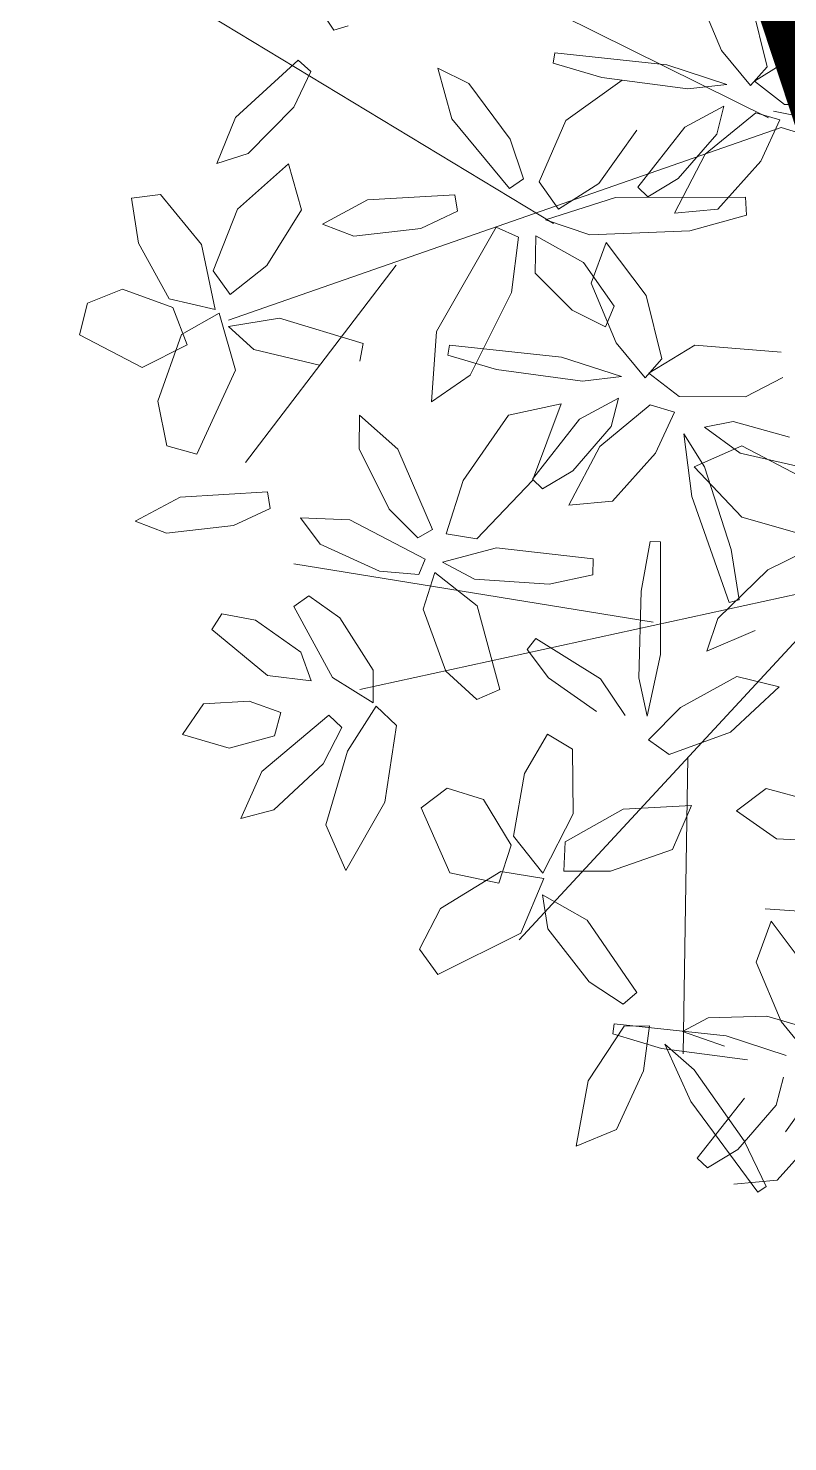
# Model space of a CAD drawing. Header units: inches. Extents: x 218980 to 233865, y 587194 to 599270.
# Drawn here: x 218990.63 to 218993.93, y 587427.86 to 587434.01 of the extents above; entities that cross this region are included whole.
import ezdxf

# ---------------------------------------------------------------- set-up
doc = ezdxf.new("R2010")
doc.units = ezdxf.units.IN
doc.header["$MEASUREMENT"] = 0
doc.linetypes.add('01', pattern=[0])
doc.layers.get('0').update_dxf_attribs({"lineweight": 0})
doc.layers.add('Planning Boundary', color=222, linetype='01', lineweight=0)
doc.layers.add('Proposed Urban Design', color=250, linetype='Continuous', lineweight=0)

# ---------------------------------------------------------------- blocks, each defined once
blk = doc.blocks.new('tree2')
at = {"color": 44}
for p, q in [((325195.5435, 3048393.2831), (325193.4217, 3048394.3377)), ((325194.6093, 3048392.8247), (325193.1144, 3048393.7294)), ((325195.566, 3048393.3127), (325196.3806, 3048393.1483)), ((325195.5982, 3048393.241), (325193.1963, 3048392.4034)), ((325197.4447, 3048392.6847), (325195.5982, 3048393.241)), ((325193.9249, 3048392.643), (325193.2711, 3048391.7848)), ((325197.3163, 3048391.5736), (325193.7676, 3048390.7982)), ((325195.0431, 3048391.0902), (325193.4813, 3048391.3439)), ((325195.9072, 3048391.2736), (325194.4594, 3048389.7096)), ((325197.2803, 3048391.2113), (325195.6173, 3048388.8744)), ((325195.1933, 3048390.5024), (325195.173, 3048389.2128))]:
    blk.add_line(p, q, dxfattribs=at)
at = {"color": 60}
for p, q in [((325195.2317, 3048393.8348), (325195.3398, 3048393.576)), ((325193.6544, 3048393.6654), (325193.5737, 3048393.7872)), ((325195.5387, 3048393.5058), (325195.4704, 3048393.7813)), ((325193.717, 3048393.6834), (325193.6544, 3048393.6654)), ((325194.6151, 3048393.5663), (325194.6083, 3048393.5221)), ((325195.102, 3048393.5139), (325194.6151, 3048393.5663)), ((325195.3398, 3048393.576), (325195.4655, 3048393.4241)), ((325195.4823, 3048393.4436), (325195.6813, 3048393.5662)), ((325193.2272, 3048393.2855), (325193.4994, 3048393.534)), ((325193.4994, 3048393.534), (325193.5538, 3048393.4851)), ((325194.6083, 3048393.5221), (325194.8199, 3048393.4593)), ((325195.3626, 3048393.4287), (325195.102, 3048393.5139)), ((325195.4655, 3048393.4241), (325195.5387, 3048393.5058)), ((325193.5538, 3048393.4851), (325193.4808, 3048393.3303)), ((325194.1064, 3048393.4997), (325194.1678, 3048393.2798)), ((325194.2407, 3048393.4326), (325194.1064, 3048393.4997)), ((325194.6634, 3048393.2717), (325194.9078, 3048393.4475)), ((325194.8199, 3048393.4593), (325195.1937, 3048393.4094)), ((325195.614, 3048393.3419), (325195.4823, 3048393.4436)), ((325194.4206, 3048393.1903), (325194.2407, 3048393.4326)), ((325195.1937, 3048393.4094), (325195.3626, 3048393.4287)), ((325193.4808, 3048393.3303), (325193.2826, 3048393.1282)), ((325195.3503, 3048393.3344), (325195.1804, 3048393.2435)), ((325195.3187, 3048393.212), (325195.3503, 3048393.3344)), ((325195.9021, 3048393.3415), (325195.614, 3048393.3419)), ((325194.1678, 3048393.2798), (325194.418, 3048392.9769)), ((325194.5476, 3048393.005), (325194.6634, 3048393.2717)), ((325195.4881, 3048393.3058), (325195.2689, 3048393.1256)), ((325195.5934, 3048393.2748), (325195.4881, 3048393.3058)), ((325195.5104, 3048393.096), (325195.5934, 3048393.2748)), ((325194.971, 3048393.2299), (325194.8067, 3048392.9975)), ((325195.1804, 3048393.2435), (325194.9756, 3048392.9824)), ((325195.1513, 3048393.0197), (325195.3187, 3048393.212)), ((325194.4784, 3048393.0181), (325194.4206, 3048393.1903)), ((325195.2689, 3048393.1256), (325195.1347, 3048392.8692)), ((325195.3232, 3048392.8871), (325195.5104, 3048393.096)), ((325194.418, 3048392.9769), (325194.4784, 3048393.0181)), ((325195.02, 3048392.9405), (325195.1513, 3048393.0197)), ((325194.6315, 3048392.887), (325194.5476, 3048393.005)), ((325194.8067, 3048392.9975), (325194.6315, 3048392.887)), ((325194.9756, 3048392.9824), (325195.02, 3048392.9405)), ((325193.6051, 3048392.8218), (325193.8009, 3048392.9265)), ((325193.8009, 3048392.9265), (325194.1811, 3048392.9495)), ((325194.1811, 3048392.9495), (325194.1924, 3048392.8772)), ((325194.5739, 3048392.8396), (325194.8792, 3048392.9379)), ((325194.8792, 3048392.9379), (325195.4433, 3048392.9381)), ((325195.4433, 3048392.9381), (325195.4486, 3048392.861)), ((325194.1924, 3048392.8772), (325194.0327, 3048392.8024)), ((325194.7674, 3048392.7754), (325194.5739, 3048392.8396)), ((325195.1347, 3048392.8692), (325195.3232, 3048392.8871)), ((325195.4486, 3048392.861), (325195.2012, 3048392.792)), ((325194.0327, 3048392.8024), (325193.742, 3048392.7692)), ((325194.1004, 3048392.3547), (325194.3603, 3048392.8078)), ((325194.3603, 3048392.8078), (325194.4568, 3048392.7646)), ((325194.5329, 3048392.77), (325194.5303, 3048392.608)), ((325194.7391, 3048392.6541), (325194.5329, 3048392.77)), ((325195.2012, 3048392.792), (325194.7674, 3048392.7754)), ((325194.4568, 3048392.7646), (325194.427, 3048392.5236)), ((325194.8385, 3048392.7422), (325194.7735, 3048392.5644)), ((325195.0123, 3048392.5108), (325194.8385, 3048392.7422)), ((325194.8723, 3048392.4654), (325194.7391, 3048392.6541)), ((325194.5303, 3048392.608), (325194.691, 3048392.4468)), ((325194.427, 3048392.5236), (325194.2473, 3048392.165)), ((325194.7735, 3048392.5644), (325194.8817, 3048392.3055)), ((325194.8358, 3048392.3751), (325194.8723, 3048392.4654)), ((325194.691, 3048392.4468), (325194.8358, 3048392.3751)), ((325194.6439, 3048392.2434), (325194.157, 3048392.2958)), ((325194.9045, 3048392.1582), (325194.6439, 3048392.2434)), ((325194.7356, 3048392.139), (325194.9045, 3048392.1582)), ((325194.8922, 3048392.064), (325194.7223, 3048391.973))]:
    blk.add_line(p, q, dxfattribs=at)
at = {"color": 62}
for p, q in [((325193.146, 3048393.0857), (325193.2272, 3048393.2855)), ((325193.2826, 3048393.1282), (325193.146, 3048393.0857)), ((325193.2359, 3048392.8867), (325193.4579, 3048393.084)), ((325193.4579, 3048393.084), (325193.5134, 3048392.8835)), ((325192.7757, 3048392.9347), (325192.9013, 3048392.9509)), ((325192.8054, 3048392.739), (325192.7757, 3048392.9347)), ((325192.9013, 3048392.9509), (325193.0795, 3048392.7334)), ((325193.1294, 3048392.6178), (325193.2359, 3048392.8867)), ((325193.5134, 3048392.8835), (325193.3633, 3048392.6416)), ((325193.742, 3048392.7692), (325193.6051, 3048392.8218)), ((325192.9387, 3048392.4968), (325192.8054, 3048392.739)), ((325193.0795, 3048392.7334), (325193.1388, 3048392.4505)), ((325193.2044, 3048392.515), (325193.1294, 3048392.6178)), ((325193.3633, 3048392.6416), (325193.2044, 3048392.515)), ((325192.5834, 3048392.4783), (325192.7366, 3048392.5385)), ((325192.7366, 3048392.5385), (325192.9547, 3048392.459)), ((325192.5486, 3048392.3402), (325192.5834, 3048392.4783)), ((325193.1388, 3048392.4505), (325192.9387, 3048392.4968)), ((325195.0806, 3048392.2353), (325195.0123, 3048392.5108)), ((325192.9547, 3048392.459), (325193.0174, 3048392.2964)), ((325192.9917, 3048392.3415), (325193.1563, 3048392.4344)), ((325193.1563, 3048392.4344), (325193.2276, 3048392.187)), ((325193.1972, 3048392.3761), (325193.4177, 3048392.412)), ((325193.4177, 3048392.412), (325193.7826, 3048392.3021)), ((325192.822, 3048392.1987), (325192.5486, 3048392.3402)), ((325192.8889, 3048392.052), (325192.9917, 3048392.3415)), ((325193.3072, 3048392.276), (325193.1972, 3048392.3761)), ((325194.0797, 3048392.0491), (325194.1004, 3048392.3547)), ((325193.0174, 3048392.2964), (325192.822, 3048392.1987)), ((325193.5917, 3048392.2076), (325193.3072, 3048392.276)), ((325193.7826, 3048392.3021), (325193.7679, 3048392.2263)), ((325194.157, 3048392.2958), (325194.1502, 3048392.2517)), ((325194.8817, 3048392.3055), (325195.0074, 3048392.1536)), ((325195.0242, 3048392.1732), (325195.2232, 3048392.2957)), ((325195.2232, 3048392.2957), (325195.5988, 3048392.2648)), ((325194.1502, 3048392.2517), (325194.3617, 3048392.1888)), ((325195.0074, 3048392.1536), (325195.0806, 3048392.2353)), ((325193.2276, 3048392.187), (325193.0584, 3048391.8214)), ((325194.2473, 3048392.165), (325194.0797, 3048392.0491)), ((325194.3617, 3048392.1888), (325194.7356, 3048392.139)), ((325195.1559, 3048392.0714), (325195.0242, 3048392.1732)), ((325195.6057, 3048392.1551), (325195.444, 3048392.071)), ((325192.9289, 3048391.8569), (325192.8889, 3048392.052)), ((325194.6428, 3048392.0403), (325194.4143, 3048391.9905)), ((325194.5175, 3048391.7063), (325194.6428, 3048392.0403)), ((325195.03, 3048392.0354), (325194.8108, 3048391.8551)), ((325194.8605, 3048391.9415), (325194.8922, 3048392.064)), ((325195.1353, 3048392.0044), (325195.03, 3048392.0354)), ((325195.444, 3048392.071), (325195.1559, 3048392.0714)), ((325193.764, 3048391.8441), (325193.7665, 3048391.9907)), ((325193.7665, 3048391.9907), (325193.932, 3048391.8426)), ((325194.4143, 3048391.9905), (325194.2168, 3048391.7068)), ((325194.7223, 3048391.973), (325194.5175, 3048391.7119)), ((325195.0523, 3048391.8256), (325195.1353, 3048392.0044)), ((325194.6931, 3048391.7492), (325194.8605, 3048391.9415)), ((325195.1754, 3048391.9095), (325195.2106, 3048391.6376)), ((325195.2654, 3048391.7654), (325195.1754, 3048391.9095)), ((325195.3899, 3048391.9631), (325195.2658, 3048391.939)), ((325195.2658, 3048391.939), (325195.421, 3048391.8248)), ((325195.6355, 3048391.8947), (325195.3899, 3048391.9631)), ((325193.0584, 3048391.8214), (325192.9289, 3048391.8569)), ((325194.8108, 3048391.8551), (325194.6766, 3048391.5987)), ((325195.221, 3048391.7663), (325195.4283, 3048391.8578)), ((325195.4283, 3048391.8578), (325195.6804, 3048391.7257)), ((325193.8947, 3048391.5823), (325193.764, 3048391.8441)), ((325193.932, 3048391.8426), (325194.0838, 3048391.4933)), ((325194.8651, 3048391.6166), (325195.0523, 3048391.8256)), ((325195.421, 3048391.8248), (325195.7448, 3048391.7522)), ((325194.5619, 3048391.67), (325194.6931, 3048391.7492)), ((325195.4277, 3048391.5474), (325195.221, 3048391.7663)), ((325195.3813, 3048391.4064), (325195.2654, 3048391.7654)), ((325194.2168, 3048391.7068), (325194.1424, 3048391.4754)), ((325194.2762, 3048391.453), (325194.5175, 3048391.7063)), ((325194.5175, 3048391.7119), (325194.5619, 3048391.67)), ((325192.7906, 3048391.5297), (325192.9864, 3048391.6344)), ((325192.9864, 3048391.6344), (325193.3666, 3048391.6574)), ((325193.3666, 3048391.6574), (325193.3779, 3048391.5851)), ((325194.6766, 3048391.5987), (325194.8651, 3048391.6166)), ((325195.2106, 3048391.6376), (325195.3728, 3048391.1756)), ((325193.3779, 3048391.5851), (325193.2182, 3048391.5103)), ((325193.5089, 3048391.5436), (325193.7244, 3048391.5357)), ((325193.5957, 3048391.4298), (325193.5089, 3048391.5436)), ((325194.0198, 3048391.4579), (325193.8947, 3048391.5823)), ((325195.7074, 3048391.4679), (325195.4277, 3048391.5474)), ((325192.9275, 3048391.4771), (325192.7906, 3048391.5297)), ((325193.2182, 3048391.5103), (325192.9275, 3048391.4771)), ((325194.0838, 3048391.4933), (325194.0198, 3048391.4579)), ((325194.1424, 3048391.4754), (325194.2762, 3048391.453)), ((325195.03, 3048391.4418), (325194.9897, 3048391.2248)), ((325195.0746, 3048391.4397), (325195.03, 3048391.4418)), ((325195.0738, 3048390.9501), (325195.0746, 3048391.4397)), ((325194.1268, 3048391.3518), (325194.3621, 3048391.4133)), ((325194.3621, 3048391.4133), (325194.7824, 3048391.3655)), ((325194.7824, 3048391.3655), (325194.7802, 3048391.2965)), ((325195.4156, 3048391.1884), (325195.3813, 3048391.4064)), ((325194.2658, 3048391.2783), (325194.1268, 3048391.3518)), ((325194.7802, 3048391.2965), (325194.5903, 3048391.2562)), ((325195.5406, 3048391.3175), (325195.3243, 3048391.107)), ((325194.5903, 3048391.2562), (325194.2658, 3048391.2783)), ((325194.9897, 3048391.2248), (325194.9796, 3048390.8478)), ((325195.3728, 3048391.1756), (325195.4156, 3048391.1884)), ((325193.1239, 3048391.0582), (325193.1672, 3048391.1271)), ((325193.1672, 3048391.1271), (325193.3143, 3048391.0993)), ((325195.3243, 3048391.107), (325195.2756, 3048390.965)), ((325194.8131, 3048390.8435), (325194.5319, 3048391.0197)), ((325195.0165, 3048390.6819), (325195.0738, 3048390.9501)), ((325194.9796, 3048390.8478), (325195.0165, 3048390.6819)), ((325192.9969, 3048390.6016), (325193.0882, 3048390.7356))]:
    blk.add_line(p, q, dxfattribs=at)
at = {"color": 64}
for p, q in [((325193.7244, 3048391.5357), (325194.0512, 3048391.3651)), ((325193.8534, 3048391.3128), (325193.5957, 3048391.4298)), ((325194.0512, 3048391.3651), (325194.0238, 3048391.2972)), ((325195.7035, 3048391.3977), (325195.5406, 3048391.3175)), ((325194.0238, 3048391.2972), (325193.8534, 3048391.3128)), ((325194.043, 3048391.1478), (325194.0935, 3048391.3064)), ((325194.0935, 3048391.3064), (325194.2768, 3048391.1614)), ((325193.4799, 3048391.158), (325193.5464, 3048391.205)), ((325193.5464, 3048391.205), (325193.6809, 3048391.1093)), ((325193.6482, 3048390.8501), (325193.4799, 3048391.158)), ((325193.6809, 3048391.1093), (325193.8249, 3048390.8819)), ((325194.1413, 3048390.877), (325194.043, 3048391.1478)), ((325194.2768, 3048391.1614), (325194.3764, 3048390.7979)), ((325193.3663, 3048390.8582), (325193.1239, 3048391.0582)), ((325193.3143, 3048391.0993), (325193.5104, 3048390.9598)), ((325195.2756, 3048390.965), (325195.4855, 3048391.055)), ((325194.5319, 3048391.0197), (325194.4949, 3048390.9711)), ((325193.5104, 3048390.9598), (325193.5555, 3048390.8354)), ((325194.4949, 3048390.9711), (325194.5875, 3048390.849)), ((325193.8249, 3048390.8819), (325193.8259, 3048390.7396)), ((325194.2758, 3048390.7539), (325194.1413, 3048390.877)), ((325193.5555, 3048390.8354), (325193.3663, 3048390.8582)), ((325193.8259, 3048390.7396), (325193.6482, 3048390.8501)), ((325194.5875, 3048390.849), (325194.7964, 3048390.7028)), ((325194.9215, 3048390.6842), (325194.8131, 3048390.8435)), ((325195.4066, 3048390.8549), (325195.1606, 3048390.7201)), ((325195.3785, 3048390.6119), (325195.5904, 3048390.809)), ((325195.5904, 3048390.809), (325195.4066, 3048390.8549)), ((325193.0882, 3048390.7356), (325193.287, 3048390.7469)), ((325193.287, 3048390.7469), (325193.424, 3048390.6971)), ((325194.3764, 3048390.7979), (325194.2758, 3048390.7539)), ((325193.3412, 3048390.4413), (325193.6333, 3048390.6861)), ((325193.424, 3048390.6971), (325193.3962, 3048390.5963)), ((325193.6333, 3048390.6861), (325193.6886, 3048390.6322)), ((325193.7142, 3048390.5289), (325193.8384, 3048390.7258)), ((325193.8384, 3048390.7258), (325193.9262, 3048390.6412)), ((325195.1606, 3048390.7201), (325195.0228, 3048390.5791)), ((325193.6886, 3048390.6322), (325193.6075, 3048390.4746)), ((325193.9262, 3048390.6412), (325193.8762, 3048390.3082)), ((325193.1998, 3048390.542), (325192.9969, 3048390.6016)), ((325193.3962, 3048390.5963), (325193.1998, 3048390.542)), ((325194.4839, 3048390.4327), (325194.5834, 3048390.6039)), ((325194.5834, 3048390.6039), (325194.6915, 3048390.5377)), ((325195.0228, 3048390.5791), (325195.1118, 3048390.5149)), ((325195.1118, 3048390.5149), (325195.3785, 3048390.6119)), ((325193.619, 3048390.2094), (325193.7142, 3048390.5289)), ((325194.6915, 3048390.5377), (325194.6941, 3048390.2566)), ((325193.2502, 3048390.2373), (325193.3412, 3048390.4413)), ((325193.6075, 3048390.4746), (325193.3942, 3048390.2744)), ((325194.4361, 3048390.1604), (325194.4839, 3048390.4327)), ((325194.034, 3048390.2828), (325194.1476, 3048390.3687)), ((325194.1476, 3048390.3687), (325194.3047, 3048390.3196)), ((325194.3047, 3048390.3196), (325194.4249, 3048390.1209)), ((325195.4048, 3048390.2697), (325195.5339, 3048390.3677)), ((325195.5339, 3048390.3677), (325195.726, 3048390.3153)), ((325193.3942, 3048390.2744), (325193.2502, 3048390.2373)), ((325193.8762, 3048390.3082), (325193.7065, 3048390.0109)), ((325194.1583, 3048390.0012), (325194.034, 3048390.2828)), ((325194.6941, 3048390.2566), (325194.5629, 3048389.999)), ((325194.6605, 3048390.1353), (325194.912, 3048390.2781)), ((325194.912, 3048390.2781), (325195.2086, 3048390.2928)), ((325195.2086, 3048390.2928), (325195.1262, 3048390.1017)), ((325195.5782, 3048390.1487), (325195.4048, 3048390.2697)), ((325193.7065, 3048390.0109), (325193.619, 3048390.2094)), ((325194.5629, 3048389.999), (325194.4361, 3048390.1604)), ((325194.6545, 3048390.0082), (325194.6605, 3048390.1353)), ((325195.7817, 3048390.1379), (325195.5782, 3048390.1487)), ((325194.4249, 3048390.1209), (325194.3718, 3048389.9549)), ((325195.1262, 3048390.1017), (325194.8577, 3048390.0073)), ((325194.1186, 3048389.845), (325194.38, 3048390.0062)), ((325194.3718, 3048389.9549), (325194.1583, 3048390.0012)), ((325194.38, 3048390.0062), (325194.5666, 3048389.9755)), ((325194.8577, 3048390.0073), (325194.6545, 3048390.0082)), ((325194.5666, 3048389.9755), (325194.4671, 3048389.7379)), ((325194.5619, 3048389.9044), (325194.7562, 3048389.7942)), ((325194.5849, 3048389.7575), (325194.5619, 3048389.9044)), ((325194.0275, 3048389.6679), (325194.1186, 3048389.845)), ((325195.6777, 3048389.8332), (325195.5293, 3048389.8437)), ((325195.5552, 3048389.7903), (325195.4902, 3048389.6124)), ((325195.7289, 3048389.5589), (325195.5552, 3048389.7903)), ((325194.4671, 3048389.7379), (325194.1061, 3048389.5591)), ((325194.1061, 3048389.5591), (325194.0275, 3048389.6679))]:
    blk.add_line(p, q, dxfattribs=at)
at = {"color": 66}
for p, q in [((325194.7637, 3048389.5259), (325194.5849, 3048389.7575)), ((325194.7562, 3048389.7942), (325194.9718, 3048389.48)), ((325195.4902, 3048389.6124), (325195.5983, 3048389.3536)), ((325194.9128, 3048389.4301), (325194.7637, 3048389.5259)), ((325194.9718, 3048389.48), (325194.9128, 3048389.4301)), ((325194.917, 3048389.3334), (325194.7603, 3048389.0967)), ((325194.8737, 3048389.3439), (325194.8669, 3048389.2997)), ((325195.3605, 3048389.2915), (325194.8737, 3048389.3439)), ((325195.0267, 3048389.3347), (325194.917, 3048389.3334)), ((325194.9999, 3048389.1394), (325195.0267, 3048389.3347)), ((325195.2822, 3048389.3701), (325195.1707, 3048389.3106)), ((325195.5371, 3048389.3769), (325195.2822, 3048389.3701)), ((325195.6842, 3048389.3338), (325195.5371, 3048389.3769)), ((325194.8669, 3048389.2997), (325195.0784, 3048389.2368)), ((325195.1707, 3048389.3106), (325195.3526, 3048389.247)), ((325195.0784, 3048389.2368), (325195.4523, 3048389.187)), ((325195.0929, 3048389.2559), (325195.2064, 3048389.0063)), ((325195.2213, 3048389.1445), (325195.0929, 3048389.2559)), ((325194.7603, 3048389.0967), (325194.7074, 3048388.8122)), ((325194.8824, 3048388.8847), (325194.9999, 3048389.1394)), ((325195.439, 3048389.021), (325195.2342, 3048388.76)), ((325194.7074, 3048388.8122), (325194.8824, 3048388.8847))]:
    blk.add_line(p, q, dxfattribs=at)
at = {"color": 68}
for p, q in [((325195.5983, 3048389.3536), (325195.724, 3048389.2017)), ((325195.6211, 3048389.2063), (325195.3605, 3048389.2915)), ((325195.4375, 3048388.8355), (325195.2213, 3048389.1445)), ((325195.5772, 3048388.9896), (325195.6088, 3048389.112)), ((325195.2064, 3048389.0063), (325195.4972, 3048388.6123)), ((325195.4098, 3048388.7973), (325195.5772, 3048388.9896)), ((325195.5343, 3048388.6372), (325195.4375, 3048388.8355)), ((325195.5818, 3048388.6646), (325195.7689, 3048388.8736)), ((325195.2786, 3048388.7181), (325195.4098, 3048388.7973)), ((325195.2342, 3048388.76), (325195.2786, 3048388.7181)), ((325195.3932, 3048388.6468), (325195.5818, 3048388.6646)), ((325195.4972, 3048388.6123), (325195.5343, 3048388.6372))]:
    blk.add_line(p, q, dxfattribs=at)

msp = doc.modelspace()

# ---------------------------------------------------------------- linework, layer by layer
at = {"layer": 'Planning Boundary', "lineweight": 5, "const_width": 1}
msp.add_lwpolyline([(219180.0987, 587615.2057), (219179.4799, 587586.322), (219133.3656, 587559.1699), (219091.3967, 587544.2837), (219048.906, 587533.2001), (219016.8529, 587502.1863), (219012.0062, 587498.1507), (218982.9416, 587477.1496), (218980.2173, 587473.0758), (218991.8411, 587441.6318), (219001.3725, 587412.6667), (219011.6497, 587392.0097), (219013.4069, 587378.786), (219038.0859, 587359.0816), (219059.3453, 587348.4671), (219066.3297, 587345.8902), (219084.9861, 587342.0991), (219126.3282, 587356.3554), (219182.0733, 587360.4554), (219185.9477, 587349.3214), (219219.5001, 587319.3424), (219222.2836, 587310.4277)], dxfattribs=at)

# ---------------------------------------------------------------- block references
at = {"layer": 'Proposed Urban Design'}
msp.add_blockref('tree2', (-106201.697, -2460959.6639), dxfattribs=at)

doc.saveas('drawing.dxf')
